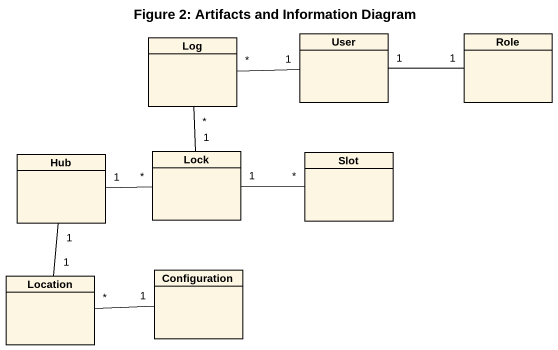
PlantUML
@startuml
title Figure 2: Artifacts and Information Diagram
hide circle
hide empty members
class Log
class User
class Role
class Hub
class Lock
class Slot
class Location
class Configuration
Log "*" -right- "1" User
Log "*" -- "1" Lock
User "1" -right- "1" Role
Hub "1" -- "1" Location
Lock "*" -left- "1" Hub
Lock "1" -right- "*" Slot
Location "*" -right- "1" Configuration
@enduml
